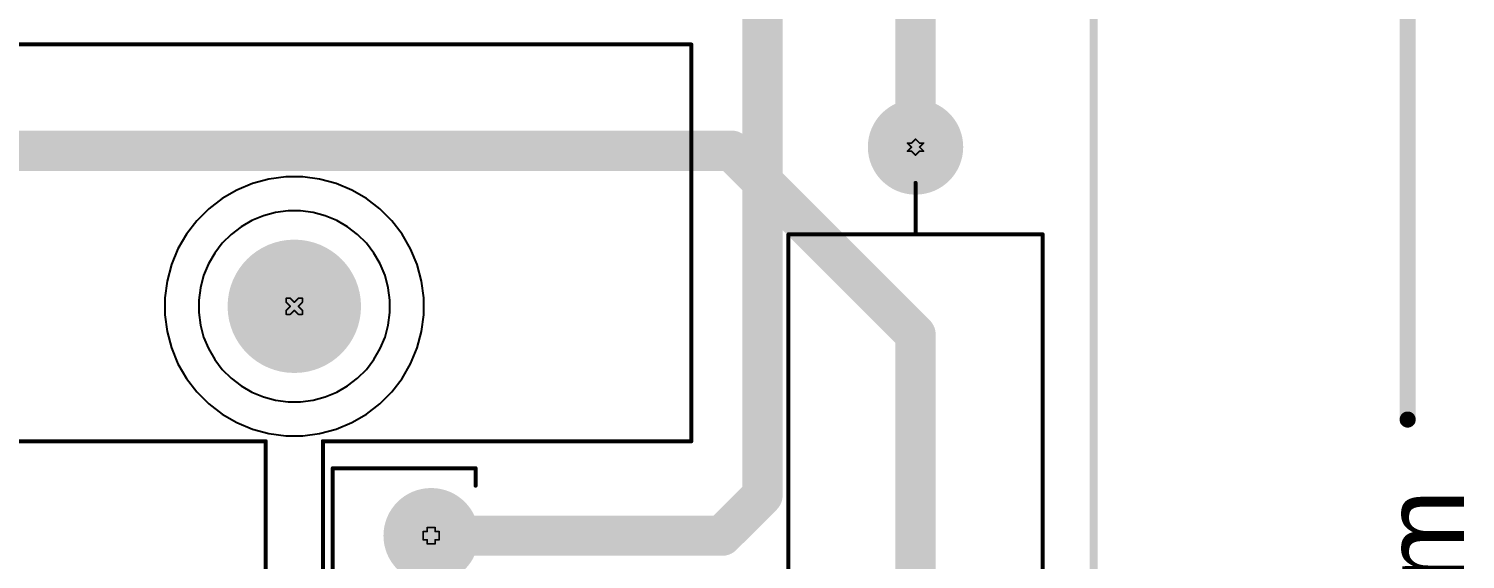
# Model space of a CAD drawing. Header units: inches. Extents: x -0.8 to 10.9, y -0.2 to 6.3.
# Drawn here: x 0.491 to 2.271, y 2.193 to 2.851 of the extents above; entities that cross this region are included whole.
import ezdxf

# ---------------------------------------------------------------- set-up
doc = ezdxf.new("R2010")
doc.units = ezdxf.units.IN
doc.header["$MEASUREMENT"] = 0
for name, color, linetype in [('Board Outline', 216, 'Continuous'), ('Bottom Layer', 5, 'Continuous'), ('Bottom Solder', 6, 'Continuous'), ('Dimensions', 6, 'Continuous'), ('Drill Drawing', 1, 'Continuous'), ('Multi-Layer', 9, 'Continuous'), ('Pad Holes', 156, 'Continuous'), ('Top Layer', 1, 'Continuous'), ('Top Overlay', 2, 'Continuous'), ('Top Solder', 216, 'Continuous')]:
    doc.layers.add(name, color=color, linetype=linetype)
doc.styles.add('Arial', font='', dxfattribs={"height": 0.2})
doc.styles.get('Arial').set_extended_font_data('Arial')

# ---------------------------------------------------------------- blocks, each defined once
blk = doc.blocks.new('EWWR0006J390RT9_3')
at = {"layer": 'Bottom Layer'}
h = blk.add_hatch(color=5, dxfattribs=at)
edge = h.paths.add_edge_path()
edge.add_arc((-0.5709, 0), 0.0551, 0, 360)
h = blk.add_hatch(color=5, dxfattribs=at)
edge = h.paths.add_edge_path()
edge.add_arc((0.5709, 0), 0.0551, 0, 360)
at = {"layer": 'Bottom Solder'}
h = blk.add_hatch(color=6, dxfattribs=at)
edge = h.paths.add_edge_path()
edge.add_arc((-0.5709, 0), 0.0591, 0, 360)
h = blk.add_hatch(color=6, dxfattribs=at)
edge = h.paths.add_edge_path()
edge.add_arc((0.5709, 0), 0.0591, 0, 360)
at = {"layer": 'Multi-Layer'}
h = blk.add_hatch(color=9, dxfattribs=at)
edge = h.paths.add_edge_path()
edge.add_arc((-0.5709, 0), 0.0551, 0, 360)
h = blk.add_hatch(color=9, dxfattribs=at)
edge = h.paths.add_edge_path()
edge.add_arc((0.5709, 0), 0.0551, 0, 360)
at = {"layer": 'Pad Holes'}
h = blk.add_hatch(color=7, dxfattribs=at)
edge = h.paths.add_edge_path()
edge.add_arc((-0.5709, 0), 0.0197, 0, 360)
h = blk.add_hatch(color=7, dxfattribs=at)
edge = h.paths.add_edge_path()
edge.add_arc((0.5709, 0), 0.0197, 0, 360)
at = {"layer": 'Top Layer'}
h = blk.add_hatch(color=1, dxfattribs=at)
edge = h.paths.add_edge_path()
edge.add_arc((-0.5709, 0), 0.0551, 0, 360)
h = blk.add_hatch(color=1, dxfattribs=at)
edge = h.paths.add_edge_path()
edge.add_arc((0.5709, 0), 0.0551, 0, 360)
at = {"layer": 'Top Solder'}
h = blk.add_hatch(color=216, dxfattribs=at)
edge = h.paths.add_edge_path()
edge.add_arc((-0.5709, 0), 0.0591, 0, 360)
h = blk.add_hatch(color=216, dxfattribs=at)
edge = h.paths.add_edge_path()
edge.add_arc((0.5709, 0), 0.0591, 0, 360)
at = {"layer": 'Top Overlay'}
for points in [[(-0.4626, -0.1575, 0.005, 0.005, 0), (-0.4626, 0.1575, 0.005, 0.005, 0)], [(0.4626, 0.1575, 0.005, 0.005, 0), (-0.4612, 0.1575, 0.005, 0.005, 0)], [(0.4626, -0.1575, 0.005, 0.005, 0), (0.4626, 0.1575, 0.005, 0.005, 0)], [(-0.4626, 0, 0.005, 0.005, 0), (-0.5263, 0, 0.005, 0.005, 0)], [(0.5263, 0, 0.005, 0.005, 0), (0.4626, 0, 0.005, 0.005, 0)], [(0.4626, -0.1575, 0.005, 0.005, 0), (-0.4626, -0.1575, 0.005, 0.005, 0)]]:
    blk.add_lwpolyline(points, format="xyseb", dxfattribs=at)
for points in [[(-0.4638, 0.1575, 0.0025, 0.0025, 1), (-0.4613, 0.1575, 0.0025, 0.0025, 1)], [(-0.4625, 0.1575, 0.0025, 0.0025, 1), (-0.46, 0.1575, 0.0025, 0.0025, 1)], [(0.4613, 0.1575, 0.0025, 0.0025, 1), (0.4638, 0.1575, 0.0025, 0.0025, 1)], [(0.4613, 0.1575, 0.0025, 0.0025, 1), (0.4638, 0.1575, 0.0025, 0.0025, 1)], [(-0.5276, 0, 0.0025, 0.0025, 1), (-0.5251, 0, 0.0025, 0.0025, 1)], [(-0.4638, 0, 0.0025, 0.0025, 1), (-0.4613, 0, 0.0025, 0.0025, 1)], [(0.4613, 0, 0.0025, 0.0025, 1), (0.4638, 0, 0.0025, 0.0025, 1)], [(0.5251, 0, 0.0025, 0.0025, 1), (0.5276, 0, 0.0025, 0.0025, 1)], [(-0.4638, -0.1575, 0.0025, 0.0025, 1), (-0.4613, -0.1575, 0.0025, 0.0025, 1)], [(-0.4638, -0.1575, 0.0025, 0.0025, 1), (-0.4613, -0.1575, 0.0025, 0.0025, 1)], [(0.4613, -0.1575, 0.0025, 0.0025, 1), (0.4638, -0.1575, 0.0025, 0.0025, 1)], [(0.4613, -0.1575, 0.0025, 0.0025, 1), (0.4638, -0.1575, 0.0025, 0.0025, 1)]]:
    blk.add_lwpolyline(points, format="xyseb", close=True, dxfattribs=at)
blk = doc.blocks.new('XSD366_094_6')
at = {"layer": 'Bottom Layer'}
h = blk.add_hatch(color=5, dxfattribs=at)
edge = h.paths.add_edge_path()
edge.add_arc((-0.502, 0), 0.0787, 0, 360)
h = blk.add_hatch(color=5, dxfattribs=at)
edge = h.paths.add_edge_path()
edge.add_arc((0.502, 0), 0.0787, 0, 360)
at = {"layer": 'Bottom Solder'}
h = blk.add_hatch(color=6, dxfattribs=at)
edge = h.paths.add_edge_path()
edge.add_arc((-0.502, 0), 0.0827, 0, 360)
h = blk.add_hatch(color=6, dxfattribs=at)
edge = h.paths.add_edge_path()
edge.add_arc((0.502, 0), 0.0827, 0, 360)
at = {"layer": 'Multi-Layer'}
h = blk.add_hatch(color=9, dxfattribs=at)
edge = h.paths.add_edge_path()
edge.add_arc((-0.502, 0), 0.0787, 0, 360)
h = blk.add_hatch(color=9, dxfattribs=at)
edge = h.paths.add_edge_path()
edge.add_arc((0.502, 0), 0.0787, 0, 360)
at = {"layer": 'Pad Holes'}
h = blk.add_hatch(color=7, dxfattribs=at)
edge = h.paths.add_edge_path()
edge.add_arc((-0.502, 0), 0.0472, 0, 360)
h = blk.add_hatch(color=7, dxfattribs=at)
edge = h.paths.add_edge_path()
edge.add_arc((0.502, 0), 0.0472, 0, 360)
at = {"layer": 'Top Layer'}
h = blk.add_hatch(color=1, dxfattribs=at)
edge = h.paths.add_edge_path()
edge.add_arc((-0.502, 0), 0.0787, 0, 360)
h = blk.add_hatch(color=1, dxfattribs=at)
edge = h.paths.add_edge_path()
edge.add_arc((0.502, 0), 0.0787, 0, 360)
at = {"layer": 'Top Solder'}
h = blk.add_hatch(color=216, dxfattribs=at)
edge = h.paths.add_edge_path()
edge.add_arc((-0.502, 0), 0.0827, 0, 360)
h = blk.add_hatch(color=216, dxfattribs=at)
edge = h.paths.add_edge_path()
edge.add_arc((0.502, 0), 0.0827, 0, 360)
at = {"layer": 'Top Overlay'}
for points in [[(-0.8268, -0.4921, 0.005, 0.005, 0), (-0.8268, 0.4921, 0.005, 0.005, 0)], [(-0.3346, 0.4921, 0.005, 0.005, 0), (-0.8268, 0.4921, 0.005, 0.005, 0)], [(-0.3346, 0.0354, 0.005, 0.005, 0), (-0.3346, 0.4921, 0.005, 0.005, 0)], [(0.3346, 0.0354, 0.005, 0.005, 0), (0.3346, 0.4921, 0.005, 0.005, 0)], [(0.8268, 0.4921, 0.005, 0.005, 0), (0.3346, 0.4921, 0.005, 0.005, 0)], [(0.8268, -0.4921, 0.005, 0.005, 0), (0.8268, 0.4921, 0.005, 0.005, 0)], [(0.3346, 0.0354, 0.005, 0.005, 0), (-0.3346, 0.0354, 0.005, 0.005, 0)], [(-0.3346, -0.4921, 0.005, 0.005, 0), (-0.3346, -0.0354, 0.005, 0.005, 0)], [(0.3346, -0.0354, 0.005, 0.005, 0), (-0.3346, -0.0354, 0.005, 0.005, 0)], [(0.3346, -0.4921, 0.005, 0.005, 0), (0.3346, -0.0354, 0.005, 0.005, 0)], [(-0.3346, -0.4921, 0.005, 0.005, 0), (-0.8268, -0.4921, 0.005, 0.005, 0)], [(0.8268, -0.4921, 0.005, 0.005, 0), (0.3346, -0.4921, 0.005, 0.005, 0)]]:
    blk.add_lwpolyline(points, format="xyseb", dxfattribs=at)
for points in [[(-0.828, 0.4921, 0.0025, 0.0025, 1), (-0.8255, 0.4921, 0.0025, 0.0025, 1)], [(-0.828, 0.4921, 0.0025, 0.0025, 1), (-0.8255, 0.4921, 0.0025, 0.0025, 1)], [(-0.3359, 0.4921, 0.0025, 0.0025, 1), (-0.3334, 0.4921, 0.0025, 0.0025, 1)], [(-0.3359, 0.4921, 0.0025, 0.0025, 1), (-0.3334, 0.4921, 0.0025, 0.0025, 1)], [(0.3334, 0.4921, 0.0025, 0.0025, 1), (0.3359, 0.4921, 0.0025, 0.0025, 1)], [(0.3334, 0.4921, 0.0025, 0.0025, 1), (0.3359, 0.4921, 0.0025, 0.0025, 1)], [(0.8255, 0.4921, 0.0025, 0.0025, 1), (0.828, 0.4921, 0.0025, 0.0025, 1)], [(0.8255, 0.4921, 0.0025, 0.0025, 1), (0.828, 0.4921, 0.0025, 0.0025, 1)], [(-0.3359, 0.0354, 0.0025, 0.0025, 1), (-0.3334, 0.0354, 0.0025, 0.0025, 1)], [(-0.3359, 0.0354, 0.0025, 0.0025, 1), (-0.3334, 0.0354, 0.0025, 0.0025, 1)], [(0.3334, 0.0354, 0.0025, 0.0025, 1), (0.3359, 0.0354, 0.0025, 0.0025, 1)], [(0.3334, 0.0354, 0.0025, 0.0025, 1), (0.3359, 0.0354, 0.0025, 0.0025, 1)], [(-0.3359, -0.0354, 0.0025, 0.0025, 1), (-0.3334, -0.0354, 0.0025, 0.0025, 1)], [(-0.3359, -0.0354, 0.0025, 0.0025, 1), (-0.3334, -0.0354, 0.0025, 0.0025, 1)], [(0.3334, -0.0354, 0.0025, 0.0025, 1), (0.3359, -0.0354, 0.0025, 0.0025, 1)], [(0.3334, -0.0354, 0.0025, 0.0025, 1), (0.3359, -0.0354, 0.0025, 0.0025, 1)], [(-0.828, -0.4921, 0.0025, 0.0025, 1), (-0.8255, -0.4921, 0.0025, 0.0025, 1)], [(-0.828, -0.4921, 0.0025, 0.0025, 1), (-0.8255, -0.4921, 0.0025, 0.0025, 1)], [(-0.3359, -0.4921, 0.0025, 0.0025, 1), (-0.3334, -0.4921, 0.0025, 0.0025, 1)], [(-0.3359, -0.4921, 0.0025, 0.0025, 1), (-0.3334, -0.4921, 0.0025, 0.0025, 1)], [(0.3334, -0.4921, 0.0025, 0.0025, 1), (0.3359, -0.4921, 0.0025, 0.0025, 1)], [(0.3334, -0.4921, 0.0025, 0.0025, 1), (0.3359, -0.4921, 0.0025, 0.0025, 1)], [(0.8255, -0.4921, 0.0025, 0.0025, 1), (0.828, -0.4921, 0.0025, 0.0025, 1)], [(0.8255, -0.4921, 0.0025, 0.0025, 1), (0.828, -0.4921, 0.0025, 0.0025, 1)]]:
    blk.add_lwpolyline(points, format="xyseb", close=True, dxfattribs=at)
blk = doc.blocks.new('TOP3_10')
at = {"layer": 'Bottom Layer'}
blk.add_hatch(color=5, dxfattribs=at).paths.add_polyline_path([(-0.2726, 0.0551), (-0.1624, 0.0551), (-0.1624, -0.0551), (-0.2726, -0.0551)])
h = blk.add_hatch(color=5, dxfattribs=at)
edge = h.paths.add_edge_path()
edge.add_arc((0, 0), 0.0551, 0, 360)
h = blk.add_hatch(color=5, dxfattribs=at)
edge = h.paths.add_edge_path()
edge.add_arc((0.2175, 0), 0.0551, 0, 360)
at = {"layer": 'Bottom Solder'}
blk.add_hatch(color=6, dxfattribs=at).paths.add_polyline_path([(-0.2766, 0.0591), (-0.1584, 0.0591), (-0.1584, -0.0591), (-0.2766, -0.0591)])
h = blk.add_hatch(color=6, dxfattribs=at)
edge = h.paths.add_edge_path()
edge.add_arc((0, 0), 0.0591, 0, 360)
h = blk.add_hatch(color=6, dxfattribs=at)
edge = h.paths.add_edge_path()
edge.add_arc((0.2175, 0), 0.0591, 0, 360)
at = {"layer": 'Multi-Layer'}
blk.add_hatch(color=9, dxfattribs=at).paths.add_polyline_path([(-0.2726, 0.0551), (-0.1624, 0.0551), (-0.1624, -0.0551), (-0.2726, -0.0551)])
h = blk.add_hatch(color=9, dxfattribs=at)
edge = h.paths.add_edge_path()
edge.add_arc((0, 0), 0.0551, 0, 360)
h = blk.add_hatch(color=9, dxfattribs=at)
edge = h.paths.add_edge_path()
edge.add_arc((0.2175, 0), 0.0551, 0, 360)
at = {"layer": 'Pad Holes'}
h = blk.add_hatch(color=7, dxfattribs=at)
edge = h.paths.add_edge_path()
edge.add_arc((-0.2175, 0), 0.0321, 0, 360)
h = blk.add_hatch(color=7, dxfattribs=at)
edge = h.paths.add_edge_path()
edge.add_arc((0, 0), 0.0321, 0, 360)
h = blk.add_hatch(color=7, dxfattribs=at)
edge = h.paths.add_edge_path()
edge.add_arc((0.2175, 0), 0.0321, 0, 360)
at = {"layer": 'Top Layer'}
blk.add_hatch(color=1, dxfattribs=at).paths.add_polyline_path([(-0.2726, 0.0551), (-0.1624, 0.0551), (-0.1624, -0.0551), (-0.2726, -0.0551)])
h = blk.add_hatch(color=1, dxfattribs=at)
edge = h.paths.add_edge_path()
edge.add_arc((0, 0), 0.0551, 0, 360)
h = blk.add_hatch(color=1, dxfattribs=at)
edge = h.paths.add_edge_path()
edge.add_arc((0.2175, 0), 0.0551, 0, 360)
at = {"layer": 'Top Solder'}
blk.add_hatch(color=216, dxfattribs=at).paths.add_polyline_path([(-0.2766, 0.0591), (-0.1584, 0.0591), (-0.1584, -0.0591), (-0.2766, -0.0591)])
h = blk.add_hatch(color=216, dxfattribs=at)
edge = h.paths.add_edge_path()
edge.add_arc((0, 0), 0.0591, 0, 360)
h = blk.add_hatch(color=216, dxfattribs=at)
edge = h.paths.add_edge_path()
edge.add_arc((0.2175, 0), 0.0591, 0, 360)
at = {"layer": 'Top Overlay'}
for points in [[(-0.3012, 0.122, 0.005, 0.005, 0), (0.3012, 0.122, 0.005, 0.005, 0)], [(-0.3012, 0.122, 0.005, 0.005, 0), (-0.3012, -0.0551, 0.005, 0.005, 0)], [(0.3012, 0.122, 0.005, 0.005, 0), (0.3012, -0.0551, 0.005, 0.005, 0)], [(-0.3155, 0.0035, 0.01, 0.01, 0), (-0.3105, -0.0015, 0.01, 0.01, 0)], [(-0.3155, 0.0035, 0.01, 0.01, 0), (-0.3155, -0.0065, 0.01, 0.01, 0)], [(-0.3105, -0.0015, 0.01, 0.01, 0), (-0.3155, -0.0065, 0.01, 0.01, 0)], [(-0.3012, -0.0551, 0.005, 0.005, 0), (-0.2795, -0.0551, 0.005, 0.005, 0)], [(-0.1555, -0.0551, 0.005, 0.005, 0), (-0.0605, -0.0551, 0.005, 0.005, 0)], [(0.0605, -0.0551, 0.005, 0.005, 0), (0.1555, -0.0551, 0.005, 0.005, 0)], [(0.2795, -0.0551, 0.005, 0.005, 0), (0.3012, -0.0551, 0.005, 0.005, 0)]]:
    blk.add_lwpolyline(points, format="xyseb", dxfattribs=at)
for points in [[(-0.3024, 0.122, 0.0025, 0.0025, 1), (-0.2999, 0.122, 0.0025, 0.0025, 1)], [(-0.3024, 0.122, 0.0025, 0.0025, 1), (-0.2999, 0.122, 0.0025, 0.0025, 1)], [(0.2999, 0.122, 0.0025, 0.0025, 1), (0.3024, 0.122, 0.0025, 0.0025, 1)], [(0.2999, 0.122, 0.0025, 0.0025, 1), (0.3024, 0.122, 0.0025, 0.0025, 1)], [(-0.318, 0.0035, 0.005, 0.005, 1), (-0.313, 0.0035, 0.005, 0.005, 1)], [(-0.318, 0.0035, 0.005, 0.005, 1), (-0.313, 0.0035, 0.005, 0.005, 1)], [(-0.313, -0.0015, 0.005, 0.005, 1), (-0.308, -0.0015, 0.005, 0.005, 1)], [(-0.313, -0.0015, 0.005, 0.005, 1), (-0.308, -0.0015, 0.005, 0.005, 1)], [(-0.318, -0.0065, 0.005, 0.005, 1), (-0.313, -0.0065, 0.005, 0.005, 1)], [(-0.318, -0.0065, 0.005, 0.005, 1), (-0.313, -0.0065, 0.005, 0.005, 1)], [(-0.3024, -0.0551, 0.0025, 0.0025, 1), (-0.2999, -0.0551, 0.0025, 0.0025, 1)], [(-0.3024, -0.0551, 0.0025, 0.0025, 1), (-0.2999, -0.0551, 0.0025, 0.0025, 1)], [(-0.2808, -0.0551, 0.0025, 0.0025, 1), (-0.2783, -0.0551, 0.0025, 0.0025, 1)], [(-0.1568, -0.0551, 0.0025, 0.0025, 1), (-0.1543, -0.0551, 0.0025, 0.0025, 1)], [(-0.0617, -0.0551, 0.0025, 0.0025, 1), (-0.0592, -0.0551, 0.0025, 0.0025, 1)], [(0.0592, -0.0551, 0.0025, 0.0025, 1), (0.0617, -0.0551, 0.0025, 0.0025, 1)], [(0.1543, -0.0551, 0.0025, 0.0025, 1), (0.1568, -0.0551, 0.0025, 0.0025, 1)], [(0.2783, -0.0551, 0.0025, 0.0025, 1), (0.2808, -0.0551, 0.0025, 0.0025, 1)], [(0.2999, -0.0551, 0.0025, 0.0025, 1), (0.3024, -0.0551, 0.0025, 0.0025, 1)], [(0.2999, -0.0551, 0.0025, 0.0025, 1), (0.3024, -0.0551, 0.0025, 0.0025, 1)]]:
    blk.add_lwpolyline(points, format="xyseb", close=True, dxfattribs=at)

msp = doc.modelspace()

# ---------------------------------------------------------------- linework, layer by layer
at = {"layer": 'Board Outline'}
msp.add_lwpolyline([(1.8107, -0.1571, 0.01, 0.01, 0), (1.8107, 4.1736, 0.01, 0.01, 0)], format="xyseb", dxfattribs=at)
at = {"layer": 'Bottom Layer'}
for p, q in [((0.7683, 2.6592), (0.7489, 2.6512)), ((0.7886, 2.6647), (0.7683, 2.6592)), ((0.8095, 2.6674), (0.7886, 2.6647)), ((0.82, 2.6674), (0.8095, 2.6674)), ((0.8305, 2.6674), (0.82, 2.6674)), ((0.8514, 2.6647), (0.8305, 2.6674)), ((0.8717, 2.6592), (0.8514, 2.6647)), ((0.8911, 2.6512), (0.8717, 2.6592)), ((0.7307, 2.6407), (0.714, 2.6279)), ((0.7489, 2.6512), (0.7307, 2.6407)), ((0.9093, 2.6407), (0.8911, 2.6512)), ((0.926, 2.6279), (0.9093, 2.6407)), ((0.714, 2.6279), (0.6991, 2.613)), ((0.9409, 2.613), (0.926, 2.6279)), ((0.6991, 2.613), (0.6863, 2.5963)), ((0.9537, 2.5963), (0.9409, 2.613)), ((0.6863, 2.5963), (0.6758, 2.5781)), ((0.9642, 2.5781), (0.9537, 2.5963)), ((0.6758, 2.5781), (0.6677, 2.5587)), ((0.9723, 2.5587), (0.9642, 2.5781)), ((0.6677, 2.5587), (0.6623, 2.5383)), ((0.9777, 2.5383), (0.9723, 2.5587)), ((0.6623, 2.5383), (0.6595, 2.5175)), ((0.9805, 2.5175), (0.9777, 2.5383)), ((0.6595, 2.5175), (0.6595, 2.507)), ((0.9805, 2.507), (0.9805, 2.5175)), ((0.6595, 2.507), (0.6595, 2.507)), ((0.6595, 2.507), (0.6595, 2.4965)), ((0.6595, 2.4965), (0.6623, 2.4756)), ((0.9777, 2.4756), (0.9805, 2.4965)), ((0.9805, 2.4965), (0.9805, 2.507)), ((0.6623, 2.4756), (0.6677, 2.4553)), ((0.9723, 2.4553), (0.9777, 2.4756)), ((0.6677, 2.4553), (0.6758, 2.4358)), ((0.9642, 2.4358), (0.9723, 2.4553)), ((0.6758, 2.4358), (0.6863, 2.4176)), ((0.9537, 2.4176), (0.9642, 2.4358)), ((0.6863, 2.4176), (0.6991, 2.4009)), ((0.9409, 2.4009), (0.9537, 2.4176)), ((0.6991, 2.4009), (0.714, 2.3861)), ((0.714, 2.3861), (0.7307, 2.3733)), ((0.9093, 2.3733), (0.926, 2.3861)), ((0.926, 2.3861), (0.9409, 2.4009)), ((0.7307, 2.3733), (0.7489, 2.3627)), ((0.8911, 2.3627), (0.9093, 2.3733)), ((0.7489, 2.3627), (0.7683, 2.3547)), ((0.7683, 2.3547), (0.7886, 2.3492)), ((0.8514, 2.3492), (0.8717, 2.3547)), ((0.8717, 2.3547), (0.8911, 2.3627)), ((0.7886, 2.3492), (0.8095, 2.3465)), ((0.8095, 2.3465), (0.82, 2.3465)), ((0.82, 2.3465), (0.8305, 2.3465)), ((0.8305, 2.3465), (0.8514, 2.3492))]:
    msp.add_line(p, q, dxfattribs=at)
for points in [[(1.59, 2.7045, 0.05, 0.05, 0), (1.59, 3.0294, 0.05, 0.05, 0)], [(0.06, 2.7, 0.05, 0.05, 0), (1.3619, 2.7, 0.05, 0.05, 0)], [(1.3619, 2.7, 0.05, 0.05, 0), (1.59, 2.4719, 0.05, 0.05, 0)], [(1.59, 1.5628, 0.05, 0.05, 0), (1.59, 2.4719, 0.05, 0.05, 0)]]:
    msp.add_lwpolyline(points, format="xyseb", dxfattribs=at)
for points in [[(1.3494, 2.7, 0.025, 0.025, 1), (1.3744, 2.7, 0.025, 0.025, 1)], [(1.3494, 2.7, 0.025, 0.025, 1), (1.3744, 2.7, 0.025, 0.025, 1)], [(1.5775, 2.7045, 0.025, 0.025, 1), (1.6025, 2.7045, 0.025, 0.025, 1)], [(1.5775, 2.4719, 0.025, 0.025, 1), (1.6025, 2.4719, 0.025, 0.025, 1)], [(1.5775, 2.4719, 0.025, 0.025, 1), (1.6025, 2.4719, 0.025, 0.025, 1)]]:
    msp.add_lwpolyline(points, format="xyseb", close=True, dxfattribs=at)
at = {"layer": 'Dimensions'}
msp.add_lwpolyline([(2.2, 2.3665, 0.02, 0.02, 0), (2.2, 4.1736, 0.02, 0.02, 0)], format="xyseb", dxfattribs=at)
msp.add_lwpolyline([(2.195, 2.3665, 0.01, 0.01, 1), (2.205, 2.3665, 0.01, 0.01, 1)], format="xyseb", close=True, dxfattribs=at)
at = {"layer": 'Drill Drawing'}
for points in [[(1.58, 2.7095, 0.002, 0.002, 0), (1.585, 2.7045, 0.002, 0.002, 0)], [(1.58, 2.7095, 0.002, 0.002, 0), (1.585, 2.7095, 0.002, 0.002, 0)], [(1.585, 2.7095, 0.002, 0.002, 0), (1.59, 2.7145, 0.002, 0.002, 0)], [(1.59, 2.7145, 0.002, 0.002, 0), (1.595, 2.7095, 0.002, 0.002, 0)], [(1.595, 2.7095, 0.002, 0.002, 0), (1.6, 2.7095, 0.002, 0.002, 0)], [(1.595, 2.7045, 0.002, 0.002, 0), (1.6, 2.7095, 0.002, 0.002, 0)], [(1.58, 2.6995, 0.002, 0.002, 0), (1.585, 2.7045, 0.002, 0.002, 0)], [(1.58, 2.6995, 0.002, 0.002, 0), (1.585, 2.6995, 0.002, 0.002, 0)], [(1.585, 2.6995, 0.002, 0.002, 0), (1.59, 2.6945, 0.002, 0.002, 0)], [(1.59, 2.6945, 0.002, 0.002, 0), (1.595, 2.6995, 0.002, 0.002, 0)], [(1.595, 2.7045, 0.002, 0.002, 0), (1.6, 2.6995, 0.002, 0.002, 0)], [(1.595, 2.6995, 0.002, 0.002, 0), (1.6, 2.6995, 0.002, 0.002, 0)], [(0.81, 2.512, 0.002, 0.002, 0), (0.81, 2.517, 0.002, 0.002, 0)], [(0.81, 2.517, 0.002, 0.002, 0), (0.815, 2.517, 0.002, 0.002, 0)], [(0.81, 2.512, 0.002, 0.002, 0), (0.815, 2.507, 0.002, 0.002, 0)], [(0.815, 2.517, 0.002, 0.002, 0), (0.82, 2.512, 0.002, 0.002, 0)], [(0.82, 2.512, 0.002, 0.002, 0), (0.825, 2.517, 0.002, 0.002, 0)], [(0.825, 2.517, 0.002, 0.002, 0), (0.83, 2.517, 0.002, 0.002, 0)], [(0.825, 2.507, 0.002, 0.002, 0), (0.83, 2.512, 0.002, 0.002, 0)], [(0.83, 2.512, 0.002, 0.002, 0), (0.83, 2.517, 0.002, 0.002, 0)], [(0.81, 2.502, 0.002, 0.002, 0), (0.815, 2.507, 0.002, 0.002, 0)], [(0.81, 2.497, 0.002, 0.002, 0), (0.81, 2.502, 0.002, 0.002, 0)], [(0.81, 2.497, 0.002, 0.002, 0), (0.815, 2.497, 0.002, 0.002, 0)], [(0.815, 2.497, 0.002, 0.002, 0), (0.82, 2.502, 0.002, 0.002, 0)], [(0.82, 2.502, 0.002, 0.002, 0), (0.825, 2.497, 0.002, 0.002, 0)], [(0.825, 2.507, 0.002, 0.002, 0), (0.83, 2.502, 0.002, 0.002, 0)], [(0.825, 2.497, 0.002, 0.002, 0), (0.83, 2.497, 0.002, 0.002, 0)], [(0.83, 2.497, 0.002, 0.002, 0), (0.83, 2.502, 0.002, 0.002, 0)], [(0.9796, 2.2175, 0.002, 0.002, 0), (0.9796, 2.2275, 0.002, 0.002, 0)], [(0.9796, 2.2275, 0.002, 0.002, 0), (0.9846, 2.2275, 0.002, 0.002, 0)], [(0.9846, 2.2275, 0.002, 0.002, 0), (0.9846, 2.2325, 0.002, 0.002, 0)], [(0.9846, 2.2325, 0.002, 0.002, 0), (0.9946, 2.2325, 0.002, 0.002, 0)], [(0.9946, 2.2275, 0.002, 0.002, 0), (0.9946, 2.2325, 0.002, 0.002, 0)], [(0.9946, 2.2275, 0.002, 0.002, 0), (0.9996, 2.2275, 0.002, 0.002, 0)], [(0.9996, 2.2175, 0.002, 0.002, 0), (0.9996, 2.2275, 0.002, 0.002, 0)], [(0.9796, 2.2175, 0.002, 0.002, 0), (0.9846, 2.2175, 0.002, 0.002, 0)], [(0.9846, 2.2125, 0.002, 0.002, 0), (0.9846, 2.2175, 0.002, 0.002, 0)], [(0.9846, 2.2125, 0.002, 0.002, 0), (0.9946, 2.2125, 0.002, 0.002, 0)], [(0.9946, 2.2175, 0.002, 0.002, 0), (0.9996, 2.2175, 0.002, 0.002, 0)], [(0.9946, 2.2125, 0.002, 0.002, 0), (0.9946, 2.2175, 0.002, 0.002, 0)]]:
    msp.add_lwpolyline(points, format="xyseb", dxfattribs=at)
for points in [[(1.5795, 2.7095, 0.001, 0.001, 1), (1.5805, 2.7095, 0.001, 0.001, 1)], [(1.5795, 2.7095, 0.001, 0.001, 1), (1.5805, 2.7095, 0.001, 0.001, 1)], [(1.5845, 2.7095, 0.001, 0.001, 1), (1.5855, 2.7095, 0.001, 0.001, 1)], [(1.5845, 2.7095, 0.001, 0.001, 1), (1.5855, 2.7095, 0.001, 0.001, 1)], [(1.5895, 2.7145, 0.001, 0.001, 1), (1.5905, 2.7145, 0.001, 0.001, 1)], [(1.5895, 2.7145, 0.001, 0.001, 1), (1.5905, 2.7145, 0.001, 0.001, 1)], [(1.5945, 2.7095, 0.001, 0.001, 1), (1.5955, 2.7095, 0.001, 0.001, 1)], [(1.5945, 2.7095, 0.001, 0.001, 1), (1.5955, 2.7095, 0.001, 0.001, 1)], [(1.5995, 2.7095, 0.001, 0.001, 1), (1.6005, 2.7095, 0.001, 0.001, 1)], [(1.5995, 2.7095, 0.001, 0.001, 1), (1.6005, 2.7095, 0.001, 0.001, 1)], [(1.5795, 2.6995, 0.001, 0.001, 1), (1.5805, 2.6995, 0.001, 0.001, 1)], [(1.5795, 2.6995, 0.001, 0.001, 1), (1.5805, 2.6995, 0.001, 0.001, 1)], [(1.5845, 2.7045, 0.001, 0.001, 1), (1.5855, 2.7045, 0.001, 0.001, 1)], [(1.5845, 2.7045, 0.001, 0.001, 1), (1.5855, 2.7045, 0.001, 0.001, 1)], [(1.5845, 2.6995, 0.001, 0.001, 1), (1.5855, 2.6995, 0.001, 0.001, 1)], [(1.5845, 2.6995, 0.001, 0.001, 1), (1.5855, 2.6995, 0.001, 0.001, 1)], [(1.5895, 2.6945, 0.001, 0.001, 1), (1.5905, 2.6945, 0.001, 0.001, 1)], [(1.5895, 2.6945, 0.001, 0.001, 1), (1.5905, 2.6945, 0.001, 0.001, 1)], [(1.5945, 2.7045, 0.001, 0.001, 1), (1.5955, 2.7045, 0.001, 0.001, 1)], [(1.5945, 2.7045, 0.001, 0.001, 1), (1.5955, 2.7045, 0.001, 0.001, 1)], [(1.5945, 2.6995, 0.001, 0.001, 1), (1.5955, 2.6995, 0.001, 0.001, 1)], [(1.5945, 2.6995, 0.001, 0.001, 1), (1.5955, 2.6995, 0.001, 0.001, 1)], [(1.5995, 2.6995, 0.001, 0.001, 1), (1.6005, 2.6995, 0.001, 0.001, 1)], [(1.5995, 2.6995, 0.001, 0.001, 1), (1.6005, 2.6995, 0.001, 0.001, 1)], [(0.8095, 2.517, 0.001, 0.001, 1), (0.8105, 2.517, 0.001, 0.001, 1)], [(0.8095, 2.517, 0.001, 0.001, 1), (0.8105, 2.517, 0.001, 0.001, 1)], [(0.8095, 2.512, 0.001, 0.001, 1), (0.8105, 2.512, 0.001, 0.001, 1)], [(0.8095, 2.512, 0.001, 0.001, 1), (0.8105, 2.512, 0.001, 0.001, 1)], [(0.8145, 2.517, 0.001, 0.001, 1), (0.8155, 2.517, 0.001, 0.001, 1)], [(0.8145, 2.517, 0.001, 0.001, 1), (0.8155, 2.517, 0.001, 0.001, 1)], [(0.8195, 2.512, 0.001, 0.001, 1), (0.8205, 2.512, 0.001, 0.001, 1)], [(0.8195, 2.512, 0.001, 0.001, 1), (0.8205, 2.512, 0.001, 0.001, 1)], [(0.8245, 2.517, 0.001, 0.001, 1), (0.8255, 2.517, 0.001, 0.001, 1)], [(0.8245, 2.517, 0.001, 0.001, 1), (0.8255, 2.517, 0.001, 0.001, 1)], [(0.8295, 2.517, 0.001, 0.001, 1), (0.8305, 2.517, 0.001, 0.001, 1)], [(0.8295, 2.517, 0.001, 0.001, 1), (0.8305, 2.517, 0.001, 0.001, 1)], [(0.8295, 2.512, 0.001, 0.001, 1), (0.8305, 2.512, 0.001, 0.001, 1)], [(0.8295, 2.512, 0.001, 0.001, 1), (0.8305, 2.512, 0.001, 0.001, 1)], [(0.8095, 2.502, 0.001, 0.001, 1), (0.8105, 2.502, 0.001, 0.001, 1)], [(0.8095, 2.502, 0.001, 0.001, 1), (0.8105, 2.502, 0.001, 0.001, 1)], [(0.8095, 2.497, 0.001, 0.001, 1), (0.8105, 2.497, 0.001, 0.001, 1)], [(0.8095, 2.497, 0.001, 0.001, 1), (0.8105, 2.497, 0.001, 0.001, 1)], [(0.8145, 2.507, 0.001, 0.001, 1), (0.8155, 2.507, 0.001, 0.001, 1)], [(0.8145, 2.507, 0.001, 0.001, 1), (0.8155, 2.507, 0.001, 0.001, 1)], [(0.8145, 2.497, 0.001, 0.001, 1), (0.8155, 2.497, 0.001, 0.001, 1)], [(0.8145, 2.497, 0.001, 0.001, 1), (0.8155, 2.497, 0.001, 0.001, 1)], [(0.8195, 2.502, 0.001, 0.001, 1), (0.8205, 2.502, 0.001, 0.001, 1)], [(0.8195, 2.502, 0.001, 0.001, 1), (0.8205, 2.502, 0.001, 0.001, 1)], [(0.8245, 2.507, 0.001, 0.001, 1), (0.8255, 2.507, 0.001, 0.001, 1)], [(0.8245, 2.507, 0.001, 0.001, 1), (0.8255, 2.507, 0.001, 0.001, 1)], [(0.8245, 2.497, 0.001, 0.001, 1), (0.8255, 2.497, 0.001, 0.001, 1)], [(0.8245, 2.497, 0.001, 0.001, 1), (0.8255, 2.497, 0.001, 0.001, 1)], [(0.8295, 2.502, 0.001, 0.001, 1), (0.8305, 2.502, 0.001, 0.001, 1)], [(0.8295, 2.502, 0.001, 0.001, 1), (0.8305, 2.502, 0.001, 0.001, 1)], [(0.8295, 2.497, 0.001, 0.001, 1), (0.8305, 2.497, 0.001, 0.001, 1)], [(0.8295, 2.497, 0.001, 0.001, 1), (0.8305, 2.497, 0.001, 0.001, 1)], [(0.9791, 2.2275, 0.001, 0.001, 1), (0.9801, 2.2275, 0.001, 0.001, 1)], [(0.9791, 2.2275, 0.001, 0.001, 1), (0.9801, 2.2275, 0.001, 0.001, 1)], [(0.9841, 2.2325, 0.001, 0.001, 1), (0.9851, 2.2325, 0.001, 0.001, 1)], [(0.9841, 2.2325, 0.001, 0.001, 1), (0.9851, 2.2325, 0.001, 0.001, 1)], [(0.9841, 2.2275, 0.001, 0.001, 1), (0.9851, 2.2275, 0.001, 0.001, 1)], [(0.9841, 2.2275, 0.001, 0.001, 1), (0.9851, 2.2275, 0.001, 0.001, 1)], [(0.9941, 2.2325, 0.001, 0.001, 1), (0.9951, 2.2325, 0.001, 0.001, 1)], [(0.9941, 2.2325, 0.001, 0.001, 1), (0.9951, 2.2325, 0.001, 0.001, 1)], [(0.9941, 2.2275, 0.001, 0.001, 1), (0.9951, 2.2275, 0.001, 0.001, 1)], [(0.9941, 2.2275, 0.001, 0.001, 1), (0.9951, 2.2275, 0.001, 0.001, 1)], [(0.9991, 2.2275, 0.001, 0.001, 1), (1.0001, 2.2275, 0.001, 0.001, 1)], [(0.9991, 2.2275, 0.001, 0.001, 1), (1.0001, 2.2275, 0.001, 0.001, 1)], [(0.9791, 2.2175, 0.001, 0.001, 1), (0.9801, 2.2175, 0.001, 0.001, 1)], [(0.9791, 2.2175, 0.001, 0.001, 1), (0.9801, 2.2175, 0.001, 0.001, 1)], [(0.9841, 2.2175, 0.001, 0.001, 1), (0.9851, 2.2175, 0.001, 0.001, 1)], [(0.9841, 2.2175, 0.001, 0.001, 1), (0.9851, 2.2175, 0.001, 0.001, 1)], [(0.9841, 2.2125, 0.001, 0.001, 1), (0.9851, 2.2125, 0.001, 0.001, 1)], [(0.9841, 2.2125, 0.001, 0.001, 1), (0.9851, 2.2125, 0.001, 0.001, 1)], [(0.9941, 2.2175, 0.001, 0.001, 1), (0.9951, 2.2175, 0.001, 0.001, 1)], [(0.9941, 2.2175, 0.001, 0.001, 1), (0.9951, 2.2175, 0.001, 0.001, 1)], [(0.9941, 2.2125, 0.001, 0.001, 1), (0.9951, 2.2125, 0.001, 0.001, 1)], [(0.9941, 2.2125, 0.001, 0.001, 1), (0.9951, 2.2125, 0.001, 0.001, 1)], [(0.9991, 2.2175, 0.001, 0.001, 1), (1.0001, 2.2175, 0.001, 0.001, 1)], [(0.9991, 2.2175, 0.001, 0.001, 1), (1.0001, 2.2175, 0.001, 0.001, 1)]]:
    msp.add_lwpolyline(points, format="xyseb", close=True, dxfattribs=at)
at = {"layer": 'Multi-Layer'}
for p, q in [((0.7818, 2.6194), (0.7675, 2.6135)), ((0.7968, 2.6234), (0.7818, 2.6194)), ((0.8122, 2.6254), (0.7968, 2.6234)), ((0.82, 2.6254), (0.8122, 2.6254)), ((0.8278, 2.6254), (0.82, 2.6254)), ((0.8432, 2.6234), (0.8278, 2.6254)), ((0.8582, 2.6194), (0.8432, 2.6234)), ((0.8725, 2.6135), (0.8582, 2.6194)), ((0.754, 2.6057), (0.7417, 2.5962)), ((0.7675, 2.6135), (0.754, 2.6057)), ((0.886, 2.6057), (0.8725, 2.6135)), ((0.8983, 2.5962), (0.886, 2.6057)), ((0.7307, 2.5853), (0.7213, 2.5729)), ((0.7417, 2.5962), (0.7307, 2.5853)), ((0.9093, 2.5853), (0.8983, 2.5962)), ((0.9187, 2.5729), (0.9093, 2.5853)), ((0.7213, 2.5729), (0.7135, 2.5595)), ((0.9265, 2.5595), (0.9187, 2.5729)), ((0.7135, 2.5595), (0.7076, 2.5451)), ((0.9324, 2.5451), (0.9265, 2.5595)), ((0.7036, 2.5301), (0.7015, 2.5147)), ((0.7076, 2.5451), (0.7036, 2.5301)), ((0.9364, 2.5301), (0.9324, 2.5451)), ((0.9385, 2.5147), (0.9364, 2.5301)), ((0.7015, 2.5147), (0.7015, 2.507)), ((0.9385, 2.507), (0.9385, 2.5147)), ((0.7015, 2.507), (0.7015, 2.507)), ((0.7015, 2.507), (0.7015, 2.4992)), ((0.7015, 2.4992), (0.7036, 2.4838)), ((0.9364, 2.4838), (0.9385, 2.4992)), ((0.9385, 2.4992), (0.9385, 2.507)), ((0.7036, 2.4838), (0.7076, 2.4688)), ((0.9324, 2.4688), (0.9364, 2.4838)), ((0.7076, 2.4688), (0.7135, 2.4545)), ((0.9265, 2.4545), (0.9324, 2.4688)), ((0.7135, 2.4545), (0.7213, 2.441)), ((0.7213, 2.441), (0.7307, 2.4287)), ((0.9093, 2.4287), (0.9187, 2.441)), ((0.9187, 2.441), (0.9265, 2.4545)), ((0.7307, 2.4287), (0.7417, 2.4177)), ((0.8983, 2.4177), (0.9093, 2.4287)), ((0.7417, 2.4177), (0.754, 2.4082)), ((0.754, 2.4082), (0.7675, 2.4005)), ((0.8725, 2.4005), (0.886, 2.4082)), ((0.886, 2.4082), (0.8983, 2.4177)), ((0.7675, 2.4005), (0.7818, 2.3945)), ((0.7818, 2.3945), (0.7968, 2.3905)), ((0.7968, 2.3905), (0.8122, 2.3885)), ((0.8122, 2.3885), (0.82, 2.3885)), ((0.82, 2.3885), (0.8278, 2.3885)), ((0.8278, 2.3885), (0.8432, 2.3905)), ((0.8432, 2.3905), (0.8582, 2.3945)), ((0.8582, 2.3945), (0.8725, 2.4005))]:
    msp.add_line(p, q, dxfattribs=at)
at = {"layer": 'Top Layer'}
for points in [[(1.4003, 2.2725, 0.05, 0.05, 0), (1.4003, 2.8934, 0.05, 0.05, 0)], [(1.3503, 2.2225, 0.05, 0.05, 0), (1.4003, 2.2725, 0.05, 0.05, 0)], [(0.9896, 2.2225, 0.05, 0.05, 0), (1.3503, 2.2225, 0.05, 0.05, 0)]]:
    msp.add_lwpolyline(points, format="xyseb", dxfattribs=at)
for points in [[(1.3878, 2.2725, 0.025, 0.025, 1), (1.4128, 2.2725, 0.025, 0.025, 1)], [(1.3878, 2.2725, 0.025, 0.025, 1), (1.4128, 2.2725, 0.025, 0.025, 1)], [(0.9771, 2.2225, 0.025, 0.025, 1), (1.0021, 2.2225, 0.025, 0.025, 1)], [(1.3378, 2.2225, 0.025, 0.025, 1), (1.3628, 2.2225, 0.025, 0.025, 1)], [(1.3378, 2.2225, 0.025, 0.025, 1), (1.3628, 2.2225, 0.025, 0.025, 1)]]:
    msp.add_lwpolyline(points, format="xyseb", close=True, dxfattribs=at)

# ---------------------------------------------------------------- block references
for name, p, rotation in [('XSD366_094_6', (0.82, 2.005), 270), ('EWWR0006J390RT9_3', (1.59, 2.1337), 270), ('TOP3_10', (0.9896, 2.005), 90)]:
    msp.add_blockref(name, p, dxfattribs=dict(rotation=rotation))

# ---------------------------------------------------------------- texts
at = {"layer": 'Dimensions', "style": 'Arial'}
msp.add_text('110.00mm', height=0.1, rotation=90, dxfattribs=at).set_placement((2.27, 1.62))

doc.saveas('drawing.dxf')
